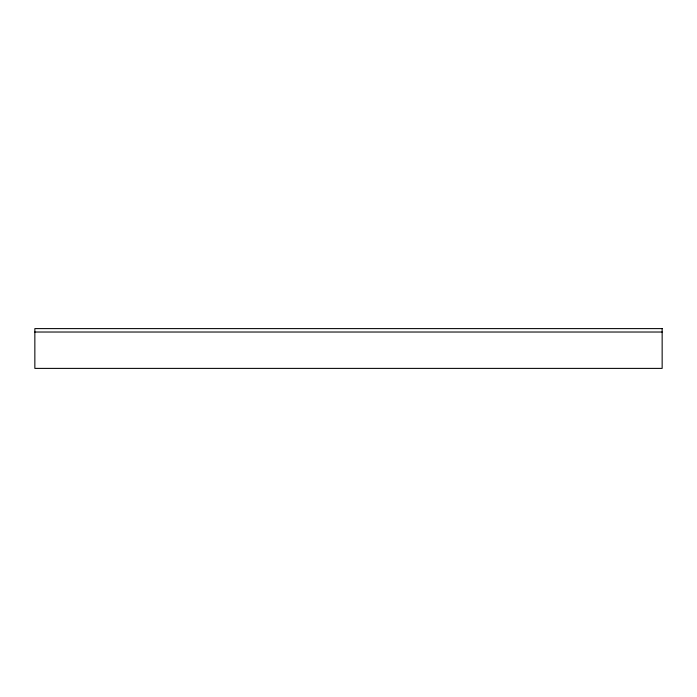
<?xml version="1.0" encoding="UTF-8"?>
<svg xmlns="http://www.w3.org/2000/svg" width="697" height="697" viewBox="0 0 697 697"><rect width="100%" height="100%" fill="white"/><g stroke="black" fill="none" stroke-linecap="round" stroke-linejoin="round"><path stroke-width="1.05" d="M34.85 332.025L662.15 332.025M662.15 328.609L34.85 328.609L34.85 368.391L662.15 368.391L662.15 328.609"/></g></svg>
